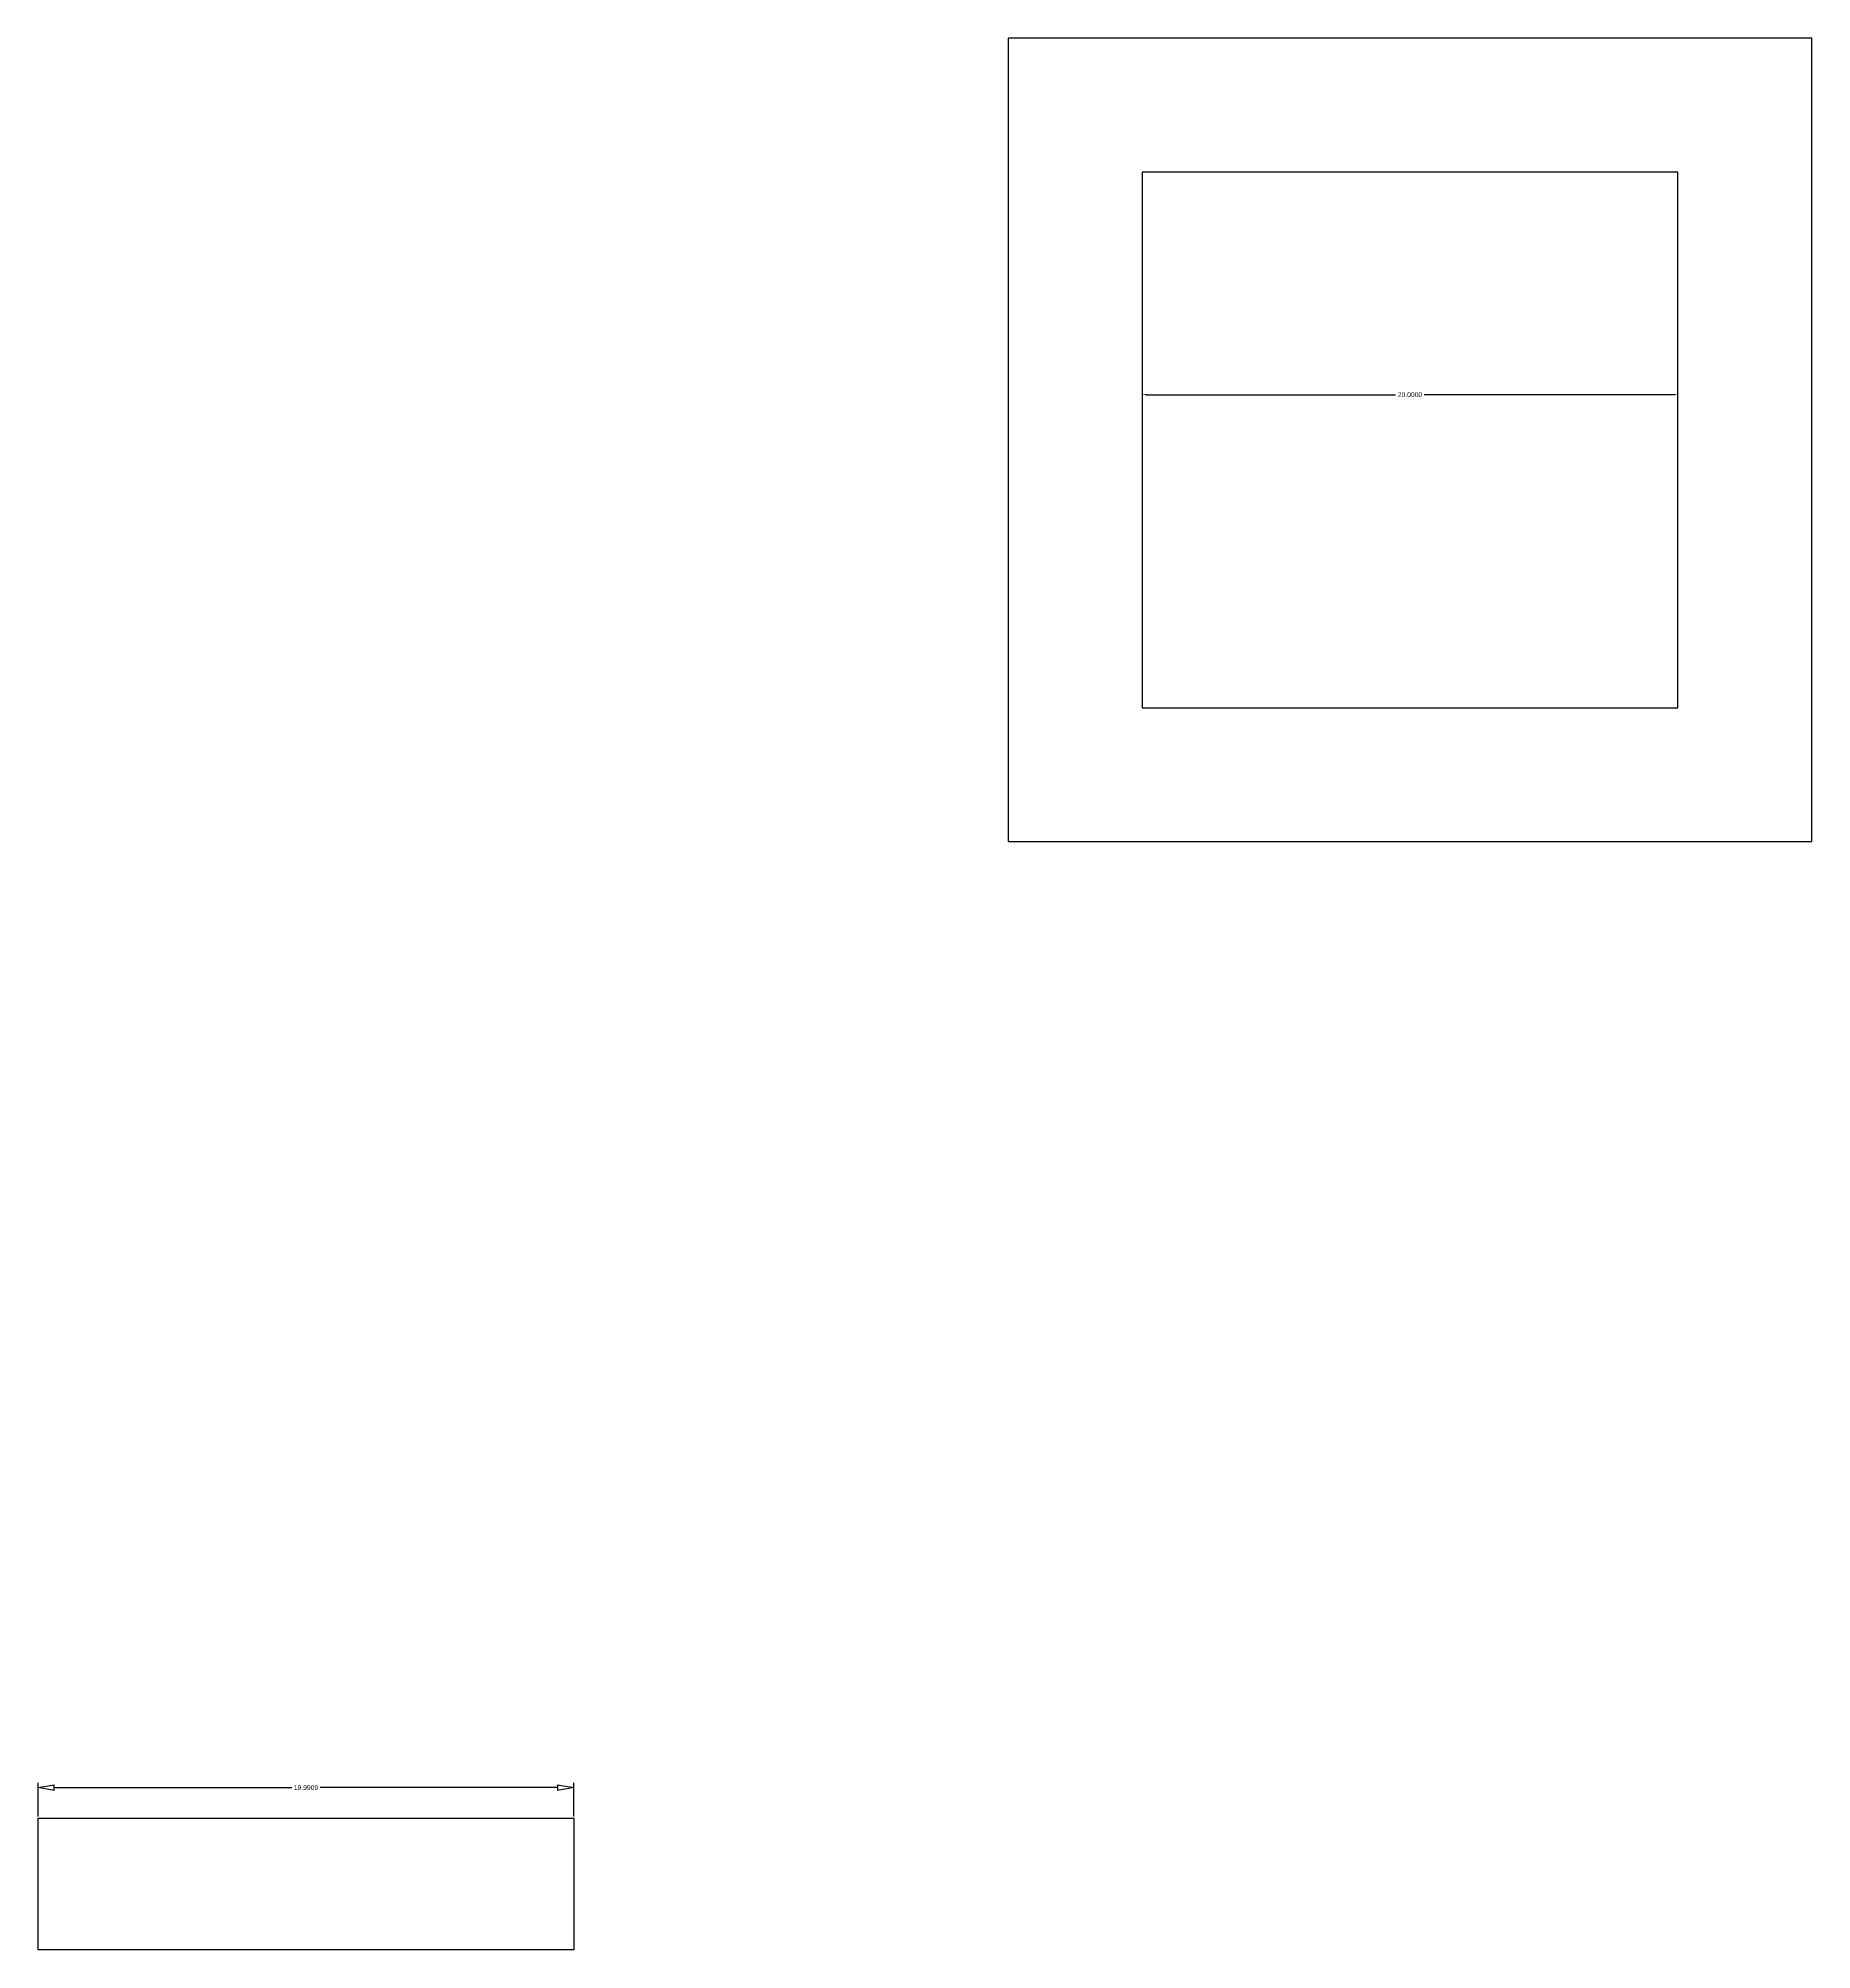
# Model space of a CAD drawing. Header units: millimetres. Extents: x 11 to 166, y 11 to 141.
# Drawn here: x 11.4 to 77.7, y 10.6 to 82 of the extents above; entities that cross this region are included whole.
import ezdxf

# ---------------------------------------------------------------- set-up
doc = ezdxf.new("R2010")
doc.units = ezdxf.units.MM
doc.header["$MEASUREMENT"] = 0
doc.layers.get('0').update_dxf_attribs({"true_color": 0xc2ced6})
doc.styles.get("Standard").update_dxf_attribs({"font": 'arial.ttf'})
doc.dimstyles.get("Standard").update_dxf_attribs({"dimtxt": 0.18, "dimasz": 0.18, "dimexe": 0.18, "dimexo": 0.0625, "dimgap": 0.09, "dimtad": 0, "dimtih": 1, "dimtoh": 1, "dimdec": 4, "dimzin": 0, "dimdsep": 46, "dimtxsty": 'Standard', "dimcen": 0.09, "dimadec": 0, "dimazin": 0, "dimtfac": 1, "dimtdec": 4, "dimtofl": 0, "dimtmove": 0, "dimatfit": 3, "dimfxl": 1, "dimtolj": 1, "dimtzin": 0, "dimarcsym": 0})

# ---------------------------------------------------------------- blocks, each defined once
blk = doc.blocks.new('_ClosedBlank')
at = {"color": 0, "linetype": 'ByBlock', "lineweight": -2}
for p, q in [((-1, 0.17), (0, 0)), ((-1, 0.17), (-1, -0.17)), ((0, 0), (-1, -0.17))]:
    blk.add_line(p, q, dxfattribs=at)
blk = doc.blocks.new('*D2')
at = {"color": 0, "lineweight": -2, "transparency": 16777216}
for p, q in [((11.446, 15.548), (11.446, 16.81)), ((12.046, 16.63), (20.916, 16.63)), ((30.837, 16.63), (21.967, 16.63)), ((31.437, 15.548), (31.437, 16.81))]:
    blk.add_line(p, q, dxfattribs=at)
at = {"layer": 'Defpoints', "color": 0, "transparency": 16777216}
for p in [(31.437, 16.63), (11.446, 15.485), (31.437, 15.485)]:
    blk.add_point(p, dxfattribs=at)
at = {"color": 0, "lineweight": -2, "transparency": 16777216, "xscale": 0.6, "yscale": 0.6, "zscale": 0.6, "rotation": 180}
blk.add_blockref('_ClosedBlank', (11.446, 16.63), dxfattribs=at)
at = {"color": 0, "lineweight": -2, "transparency": 16777216, "xscale": 0.6, "yscale": 0.6, "zscale": 0.6}
blk.add_blockref('_ClosedBlank', (31.437, 16.63), dxfattribs=at)
at = {"color": 0, "transparency": 16777216, "insert": (21.442, 16.63), "char_height": 0.18, "attachment_point": 5}
blk.add_mtext('\\A1;19.9909', dxfattribs=at)
blk = doc.blocks.new('*D5')
at = {"color": 0, "lineweight": -2, "transparency": 16777216}
for p, q in [((52.839, 68.648), (62.124, 68.648)), ((72.479, 68.648), (63.193, 68.648))]:
    blk.add_line(p, q, dxfattribs=at)
at = {"color": 0, "transparency": 16777216}
for points in [[(52.839, 68.678), (52.839, 68.618), (52.659, 68.648)], [(72.479, 68.678), (72.479, 68.618), (72.659, 68.648)]]:
    blk.add_solid(points, dxfattribs=at)
at = {"layer": 'Defpoints', "color": 0, "transparency": 16777216}
for p in [(52.659, 76.959), (72.659, 76.959), (52.659, 68.648)]:
    blk.add_point(p, dxfattribs=at)
at = {"color": 0, "transparency": 16777216, "insert": (62.659, 68.648), "char_height": 0.18, "attachment_point": 5}
blk.add_mtext('\\A1;20.0000', dxfattribs=at)

msp = doc.modelspace()

# ---------------------------------------------------------------- linework, layer by layer
for p, q in [((77.65861, 81.95883), (47.65861, 81.95883)), ((47.65861, 81.95883), (47.65861, 56.95883)), ((77.65861, 51.95883), (77.65861, 81.95883)), ((72.65861, 76.95883), (52.65861, 76.95883)), ((52.65861, 76.95883), (52.65861, 56.95883)), ((72.65861, 56.95883), (72.65861, 76.95883)), ((47.65861, 56.95883), (47.65861, 51.95883)), ((52.65861, 56.95883), (72.65861, 56.95883)), ((47.65861, 51.95883), (52.65861, 51.95883)), ((52.65861, 51.95883), (77.65861, 51.95883))]:
    msp.add_line(p, q)
msp.add_lwpolyline([(11.44609, 15.48531), (31.43698, 15.48531), (31.43698, 10.57499), (11.44609, 10.57499)], close=True)

# ---------------------------------------------------------------- dimensions: what is measured, and where the dimension line sits
at = {"color": 242, "true_color": 0xcd2027}
dim = msp.add_linear_dim(base=(52.65861, 68.64812), p1=(72.65861, 76.95883), p2=(52.65861, 76.95883), dimstyle='Standard', override={"dimse1": 1, "dimse2": 1}, dxfattribs=at)
dim.commit()
dim.dimension.update_dxf_attribs({"geometry": '*D5', "text_midpoint": (62.65861, 68.64812)})
dim = msp.add_linear_dim(base=(31.43698, 16.63022), p1=(11.44609, 15.48531), p2=(31.43698, 15.48531), dimstyle='Standard', override={"dimasz": 0.6, "dimblk1": 'ClosedBlank', "dimblk2": 'ClosedBlank', "dimsah": 1})
dim.commit()
dim.dimension.update_dxf_attribs({"geometry": '*D2', "text_midpoint": (21.44153, 16.63022)})

doc.saveas('drawing.dxf')
